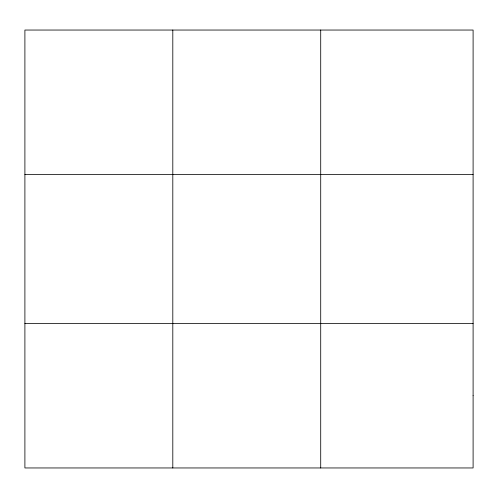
<?xml version="1.0" encoding="UTF-8"?>
<svg xmlns="http://www.w3.org/2000/svg" width="498" height="498" viewBox="0 0 498 498"><rect width="100%" height="100%" fill="white"/><g stroke="black" fill="none" stroke-linecap="round" stroke-linejoin="round"><path stroke-width="0.75" d="M172.806 467.958L172.806 30.042M320.712 467.958L320.712 30.042M24.9 174.555L473.1 174.555M24.9 323.445L473.1 323.445M473.1 395.705L473.1 467.958L24.9 467.958L24.9 30.042L473.1 30.042L473.1 395.705"/></g></svg>
